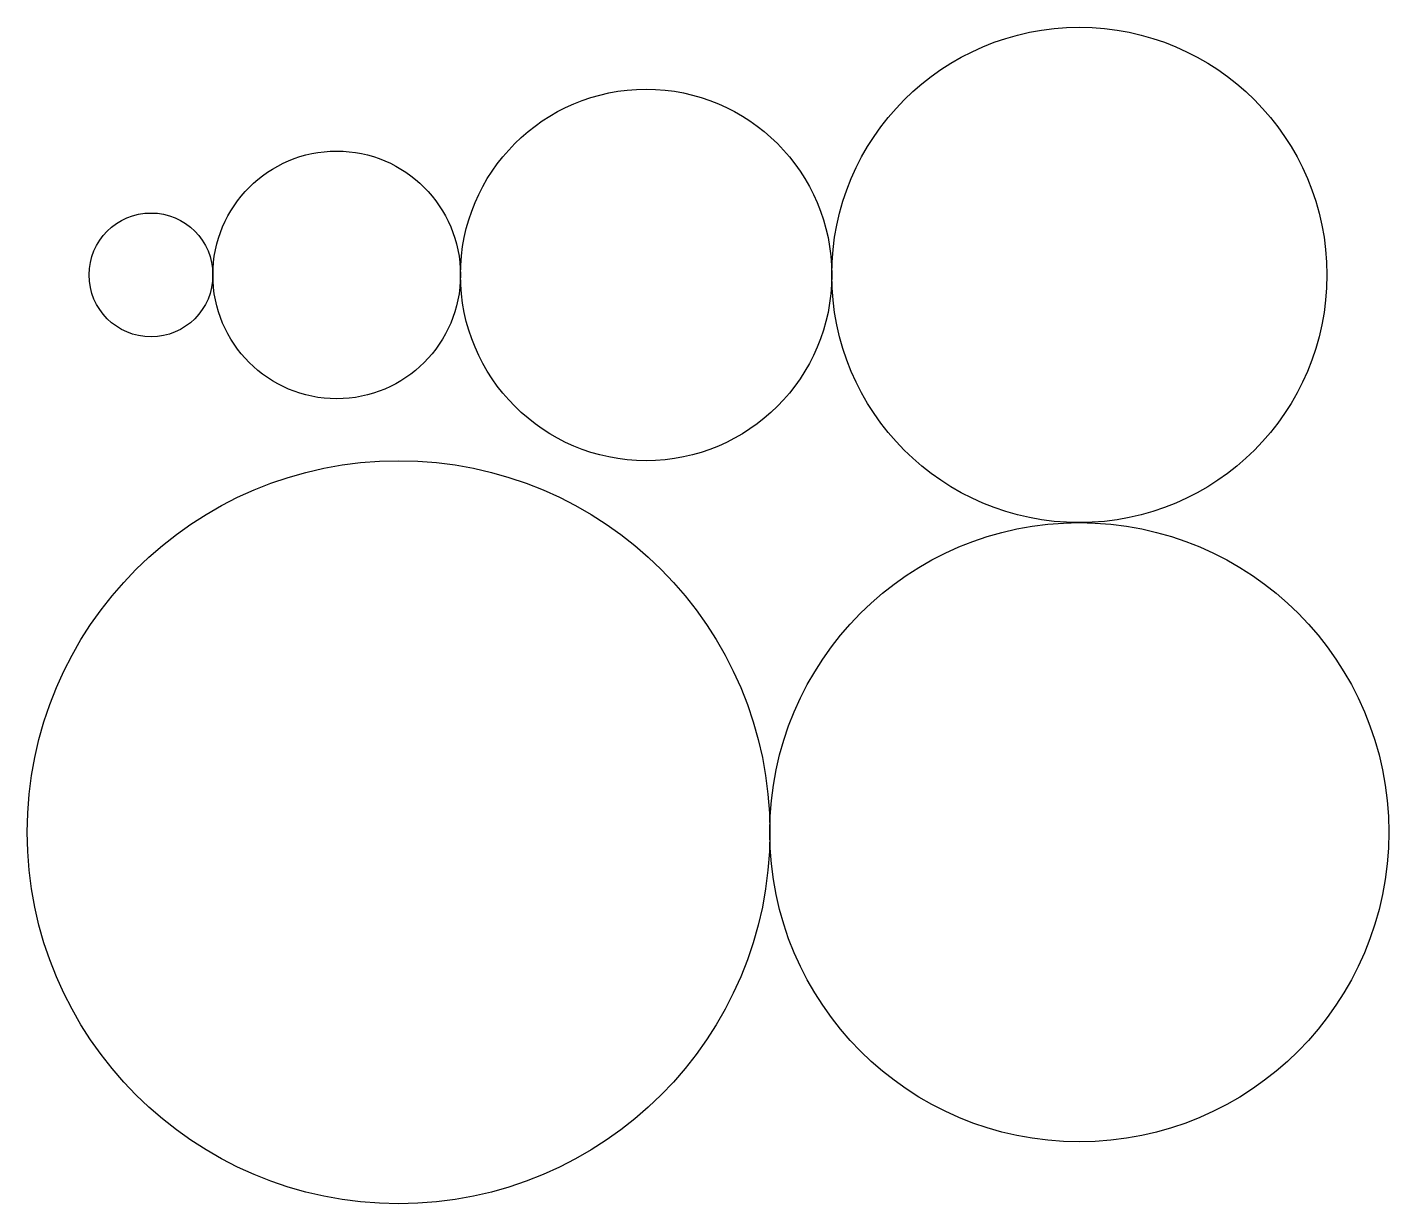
# Model space of a CAD drawing. Header units: millimetres. Extents: x 18 to 40, y 5 to 24.
import ezdxf

# ---------------------------------------------------------------- set-up
doc = ezdxf.new("R2010")
doc.units = ezdxf.units.MM
doc.layers.get('0').update_dxf_attribs({"lineweight": 25, "true_color": 0xffffff})

msp = doc.modelspace()

# ---------------------------------------------------------------- linework, layer by layer
for centre, radius in [((35, 20), 4), ((28, 20), 3), ((23, 20), 2), ((20, 20), 1), ((24, 11), 6), ((35, 11), 5)]:
    msp.add_circle(centre, radius)

doc.saveas('drawing.dxf')
